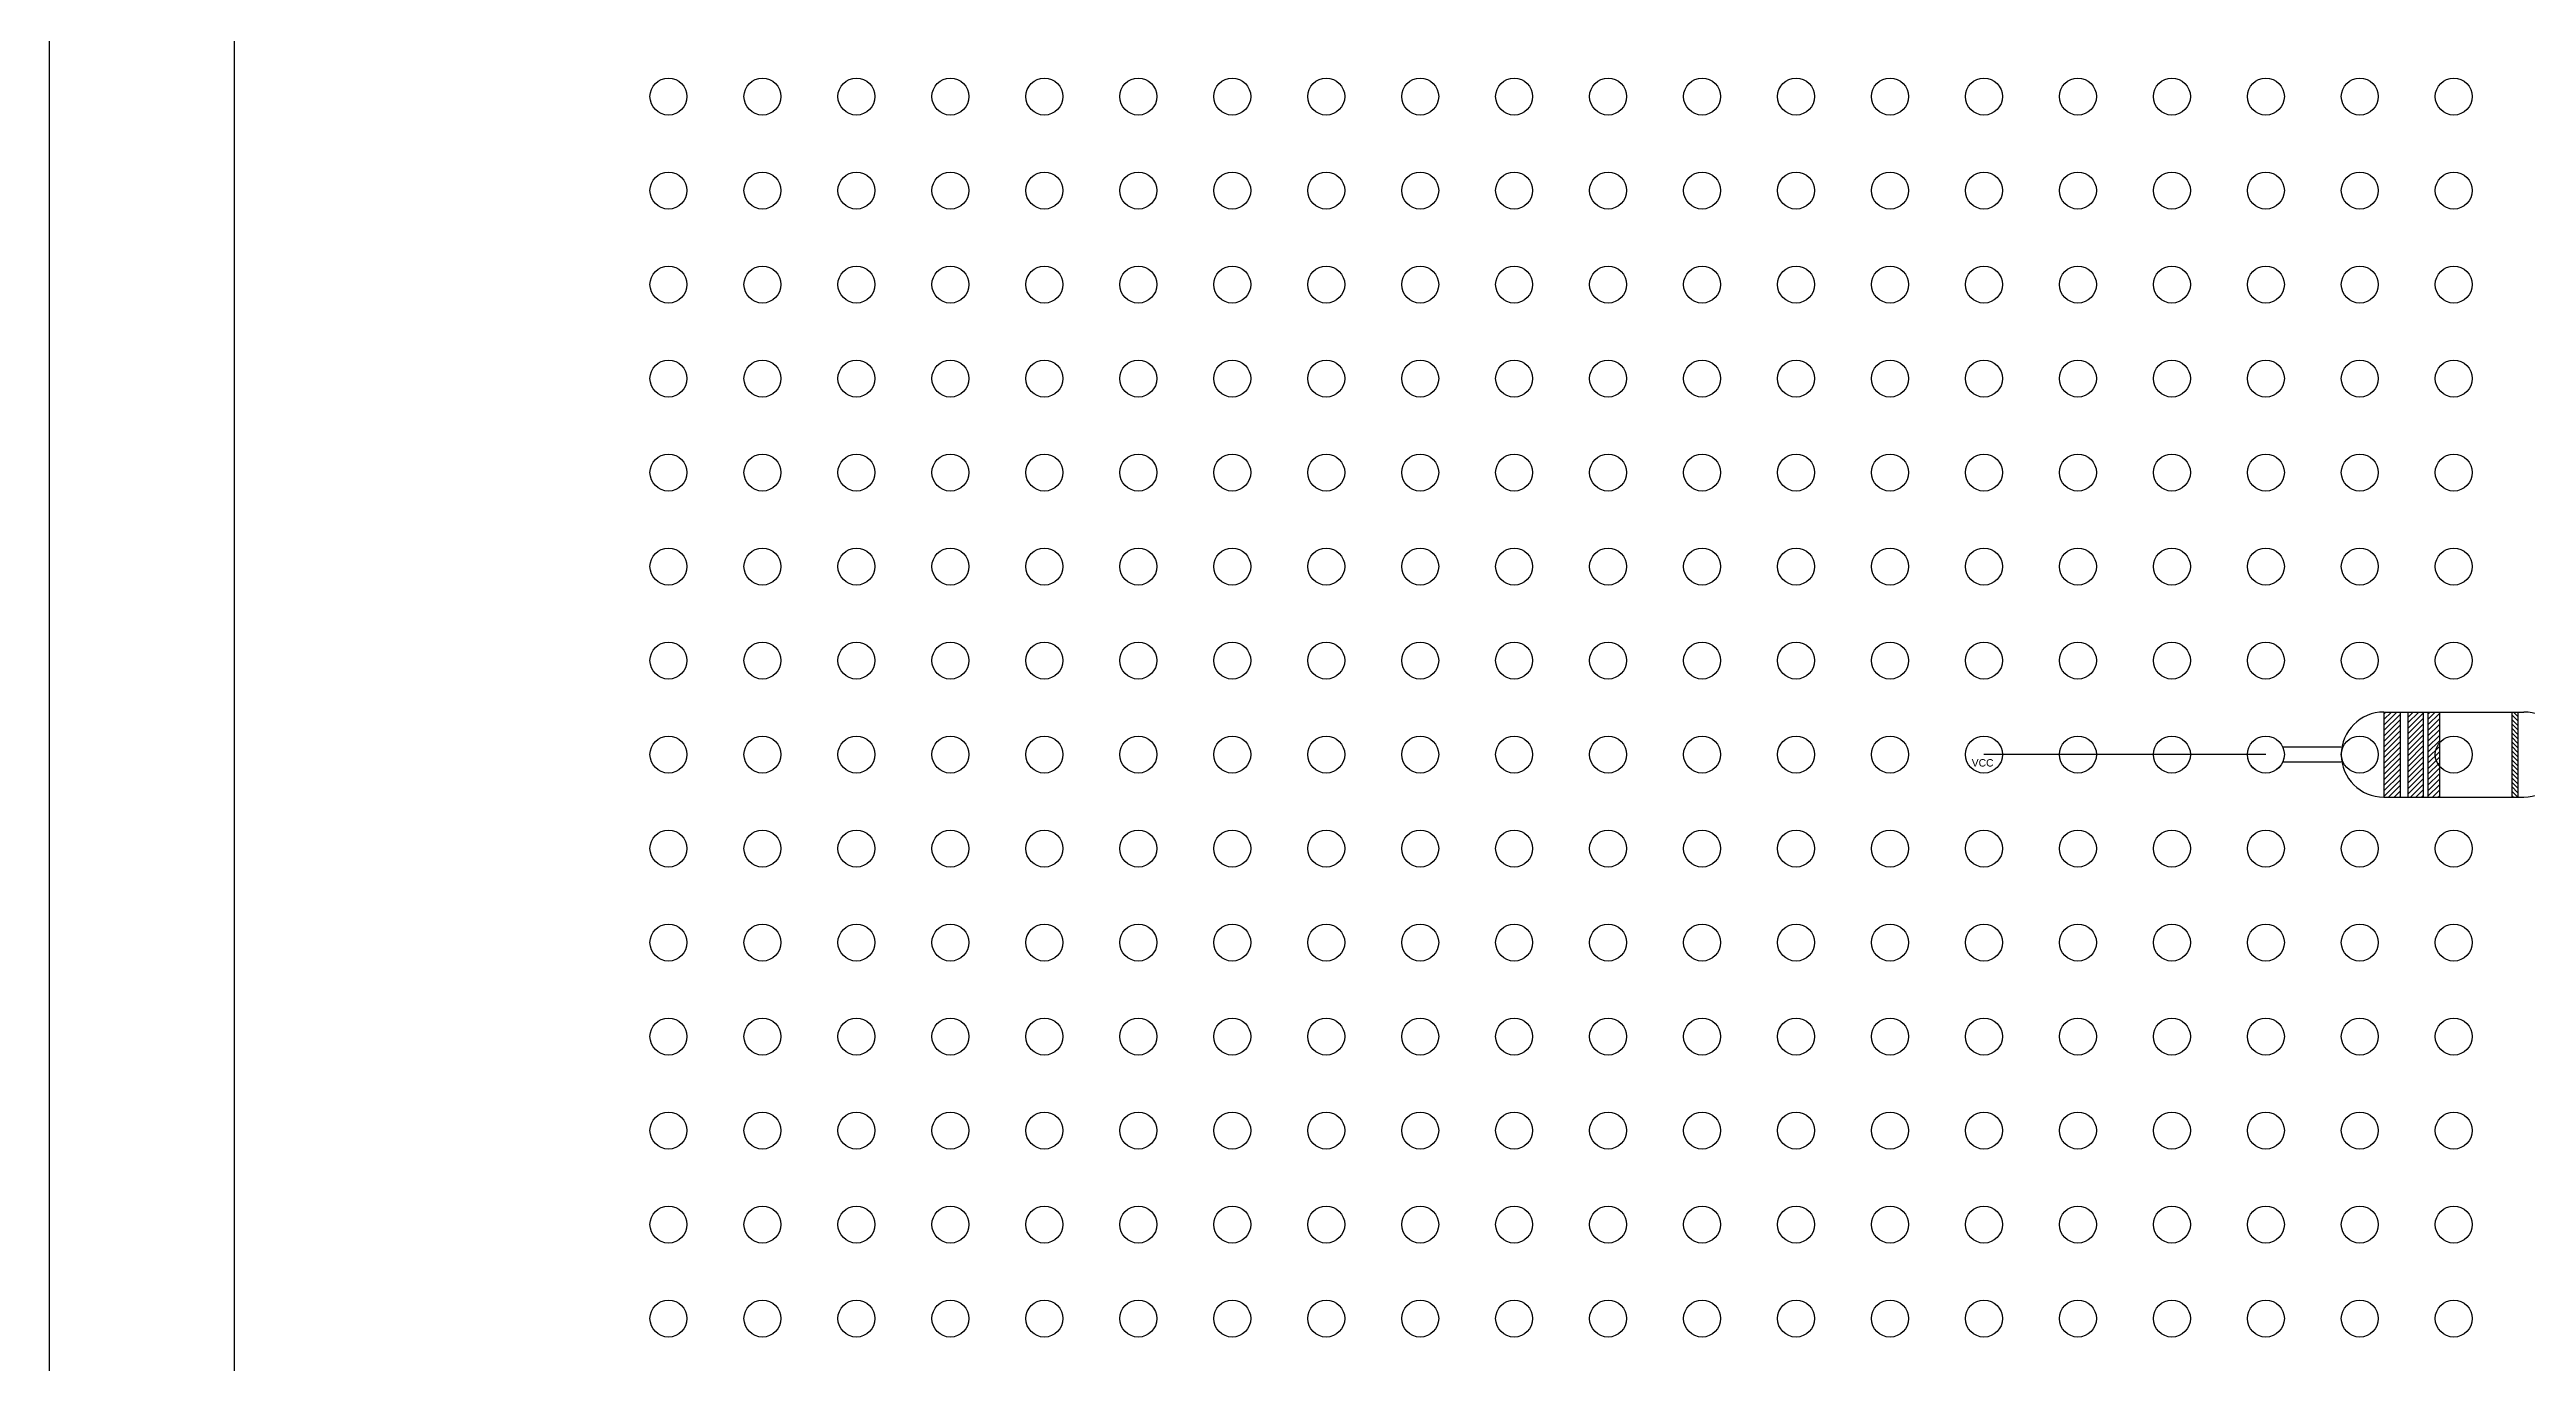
# Model space of a CAD drawing. Header units: millimetres. Extents: x 4157 to 4454, y 757 to 967.
# Drawn here: x 4157.3 to 4224.3, y 860.3 to 895.7 of the extents above; entities that cross this region are included whole.
import ezdxf

# ---------------------------------------------------------------- set-up
doc = ezdxf.new("R2010")
doc.units = ezdxf.units.MM
for name, color, linetype in [('B_Line', 2, 'Continuous'), ('GND_VCC', 10, 'Continuous'), ('res', 220, 'Continuous')]:
    doc.layers.add(name, color=color, linetype=linetype)
doc.styles.get("Standard").update_dxf_attribs({"font": 'arial.ttf'})

msp = doc.modelspace()

# ---------------------------------------------------------------- hatches: boundary and pattern name
at = {"layer": 'res'}
h = msp.add_hatch(dxfattribs=at)
h.set_pattern_fill('ANSI31', color=256, scale=0.033)
h.set_pattern_definition([(45, (3884.39759, 710.10582), (-0.074087113, 0.074087113), [])])
h.paths.add_polyline_path([(4220.839, 877.839), (4220.401, 877.839), (4220.401, 875.539), (4220.839, 875.539)])
h.paths.add_polyline_path([(4221.466, 877.839), (4221.051, 877.839), (4221.051, 875.539), (4221.466, 875.539)])
h.paths.add_polyline_path([(4221.901, 877.839), (4221.592, 877.839), (4221.592, 875.539), (4221.901, 875.539)])
h = msp.add_hatch(dxfattribs=at)
h.set_pattern_fill('ANSI31', color=256, scale=0.027, angle=90)
h.set_pattern_definition([(135, (3884.39759, 710.105815), (-0.060616729, -0.060616729), [])])
h.paths.add_polyline_path([(4224.024, 877.839), (4223.86, 877.839), (4223.86, 875.539), (4224.024, 875.539)])

# ---------------------------------------------------------------- linework, layer by layer
for points in [[(4157.299, 966.971), (4454.299, 966.971), (4454.299, 756.971), (4157.299, 756.971)], [(4162.299, 961.971), (4449.299, 961.971), (4449.299, 761.971), (4162.299, 761.971)]]:
    msp.add_lwpolyline(points, close=True)
for centre in [(4174.031, 894.471), (4176.571, 894.471), (4179.111, 894.471), (4181.651, 894.471), (4184.191, 894.471), (4186.731, 894.471), (4189.271, 894.471), (4191.811, 894.471), (4194.351, 894.471), (4196.891, 894.471), (4199.431, 894.471), (4201.971, 894.471), (4204.511, 894.471), (4207.051, 894.471), (4209.591, 894.471), (4212.131, 894.471), (4214.671, 894.471), (4217.211, 894.471), (4219.751, 894.471), (4222.291, 894.471), (4174.031, 891.931), (4176.571, 891.931), (4179.111, 891.931), (4181.651, 891.931), (4184.191, 891.931), (4186.731, 891.931), (4189.271, 891.931), (4191.811, 891.931), (4194.351, 891.931), (4196.891, 891.931), (4199.431, 891.931), (4201.971, 891.931), (4204.511, 891.931), (4207.051, 891.931), (4209.591, 891.931), (4212.131, 891.931), (4214.671, 891.931), (4217.211, 891.931), (4219.751, 891.931), (4222.291, 891.931), (4174.031, 889.391), (4176.571, 889.391), (4179.111, 889.391), (4181.651, 889.391), (4184.191, 889.391), (4186.731, 889.391), (4189.271, 889.391), (4191.811, 889.391), (4194.351, 889.391), (4196.891, 889.391), (4199.431, 889.391), (4201.971, 889.391), (4204.511, 889.391), (4207.051, 889.391), (4209.591, 889.391), (4212.131, 889.391), (4214.671, 889.391), (4217.211, 889.391), (4219.751, 889.391), (4222.291, 889.391), (4174.031, 886.851), (4176.571, 886.851), (4179.111, 886.851), (4181.651, 886.851), (4184.191, 886.851), (4186.731, 886.851), (4189.271, 886.851), (4191.811, 886.851), (4194.351, 886.851), (4196.891, 886.851), (4199.431, 886.851), (4201.971, 886.851), (4204.511, 886.851), (4207.051, 886.851), (4209.591, 886.851), (4212.131, 886.851), (4214.671, 886.851), (4217.211, 886.851), (4219.751, 886.851), (4222.291, 886.851), (4174.031, 884.311), (4176.571, 884.311), (4179.111, 884.311), (4181.651, 884.311), (4184.191, 884.311), (4186.731, 884.311), (4189.271, 884.311), (4191.811, 884.311), (4194.351, 884.311), (4196.891, 884.311), (4199.431, 884.311), (4201.971, 884.311), (4204.511, 884.311), (4207.051, 884.311), (4209.591, 884.311), (4212.131, 884.311), (4214.671, 884.311), (4217.211, 884.311), (4219.751, 884.311), (4222.291, 884.311), (4174.031, 881.771), (4176.571, 881.771), (4179.111, 881.771), (4181.651, 881.771), (4184.191, 881.771), (4186.731, 881.771), (4189.271, 881.771), (4191.811, 881.771), (4194.351, 881.771), (4196.891, 881.771), (4199.431, 881.771), (4201.971, 881.771), (4204.511, 881.771), (4207.051, 881.771), (4209.591, 881.771), (4212.131, 881.771), (4214.671, 881.771), (4217.211, 881.771), (4219.751, 881.771), (4222.291, 881.771), (4174.031, 879.231), (4176.571, 879.231), (4179.111, 879.231), (4181.651, 879.231), (4184.191, 879.231), (4186.731, 879.231), (4189.271, 879.231), (4191.811, 879.231), (4194.351, 879.231), (4196.891, 879.231), (4199.431, 879.231), (4201.971, 879.231), (4204.511, 879.231), (4207.051, 879.231), (4209.591, 879.231), (4212.131, 879.231), (4214.671, 879.231), (4217.211, 879.231), (4219.751, 879.231), (4222.291, 879.231), (4174.031, 876.691), (4176.571, 876.691), (4179.111, 876.691), (4181.651, 876.691), (4184.191, 876.691), (4186.731, 876.691), (4189.271, 876.691), (4191.811, 876.691), (4194.351, 876.691), (4196.891, 876.691), (4199.431, 876.691), (4201.971, 876.691), (4204.511, 876.691), (4207.051, 876.691), (4209.591, 876.691), (4212.131, 876.691), (4214.671, 876.691), (4217.211, 876.691), (4219.751, 876.691), (4222.291, 876.691), (4174.031, 874.151), (4176.571, 874.151), (4179.111, 874.151), (4181.651, 874.151), (4184.191, 874.151), (4186.731, 874.151), (4189.271, 874.151), (4191.811, 874.151), (4194.351, 874.151), (4196.891, 874.151), (4199.431, 874.151), (4201.971, 874.151), (4204.511, 874.151), (4207.051, 874.151), (4209.591, 874.151), (4212.131, 874.151), (4214.671, 874.151), (4217.211, 874.151), (4219.751, 874.151), (4222.291, 874.151), (4174.031, 871.611), (4176.571, 871.611), (4179.111, 871.611), (4181.651, 871.611), (4184.191, 871.611), (4186.731, 871.611), (4189.271, 871.611), (4191.811, 871.611), (4194.351, 871.611), (4196.891, 871.611), (4199.431, 871.611), (4201.971, 871.611), (4204.511, 871.611), (4207.051, 871.611), (4209.591, 871.611), (4212.131, 871.611), (4214.671, 871.611), (4217.211, 871.611), (4219.751, 871.611), (4222.291, 871.611), (4174.031, 869.071), (4176.571, 869.071), (4179.111, 869.071), (4181.651, 869.071), (4184.191, 869.071), (4186.731, 869.071), (4189.271, 869.071), (4191.811, 869.071), (4194.351, 869.071), (4196.891, 869.071), (4199.431, 869.071), (4201.971, 869.071), (4204.511, 869.071), (4207.051, 869.071), (4209.591, 869.071), (4212.131, 869.071), (4214.671, 869.071), (4217.211, 869.071), (4219.751, 869.071), (4222.291, 869.071), (4174.031, 866.531), (4176.571, 866.531), (4179.111, 866.531), (4181.651, 866.531), (4184.191, 866.531), (4186.731, 866.531), (4189.271, 866.531), (4191.811, 866.531), (4194.351, 866.531), (4196.891, 866.531), (4199.431, 866.531), (4201.971, 866.531), (4204.511, 866.531), (4207.051, 866.531), (4209.591, 866.531), (4212.131, 866.531), (4214.671, 866.531), (4217.211, 866.531), (4219.751, 866.531), (4222.291, 866.531), (4174.031, 863.991), (4176.571, 863.991), (4179.111, 863.991), (4181.651, 863.991), (4184.191, 863.991), (4186.731, 863.991), (4189.271, 863.991), (4191.811, 863.991), (4194.351, 863.991), (4196.891, 863.991), (4199.431, 863.991), (4201.971, 863.991), (4204.511, 863.991), (4207.051, 863.991), (4209.591, 863.991), (4212.131, 863.991), (4214.671, 863.991), (4217.211, 863.991), (4219.751, 863.991), (4222.291, 863.991), (4174.031, 861.451), (4176.571, 861.451), (4179.111, 861.451), (4181.651, 861.451), (4184.191, 861.451), (4186.731, 861.451), (4189.271, 861.451), (4191.811, 861.451), (4194.351, 861.451), (4196.891, 861.451), (4199.431, 861.451), (4201.971, 861.451), (4204.511, 861.451), (4207.051, 861.451), (4209.591, 861.451), (4212.131, 861.451), (4214.671, 861.451), (4217.211, 861.451), (4219.751, 861.451), (4222.291, 861.451)]:
    msp.add_circle(centre, 0.5)
at = {"layer": 'B_Line'}
msp.add_line((4217.211, 876.689), (4209.591, 876.691), dxfattribs=at)
at = {"layer": 'GND_VCC'}
msp.add_circle((4209.591, 876.691), 0.5, dxfattribs=at)
at = {"layer": 'res'}
for p, q in [((4220.401, 877.839), (4224.181, 877.839)), ((4220.401, 877.839), (4220.401, 875.539)), ((4220.839, 877.839), (4220.839, 875.539)), ((4221.051, 877.839), (4221.051, 875.539)), ((4221.466, 877.839), (4221.466, 875.539)), ((4221.592, 877.839), (4221.592, 875.539)), ((4221.901, 877.839), (4221.901, 875.539)), ((4223.86, 877.839), (4223.86, 875.539)), ((4224.024, 877.839), (4224.024, 875.539)), ((4219.251, 876.889), (4217.669, 876.889)), ((4219.251, 876.489), (4217.669, 876.489)), ((4220.401, 875.539), (4224.181, 875.539))]:
    msp.add_line(p, q, dxfattribs=at)
msp.add_circle((4217.211, 876.689), 0.5, dxfattribs=at)
for centre, start, end in [((4220.401, 876.689), 90, 270), ((4224.181, 876.689), 270, 90)]:
    msp.add_arc(centre, 1.15, start, end, dxfattribs=at)

# ---------------------------------------------------------------- texts
at = {"layer": 'GND_VCC'}
msp.add_text('VCC', height=0.2, dxfattribs=at).set_placement((4209.26, 876.367))

doc.saveas('drawing.dxf')
